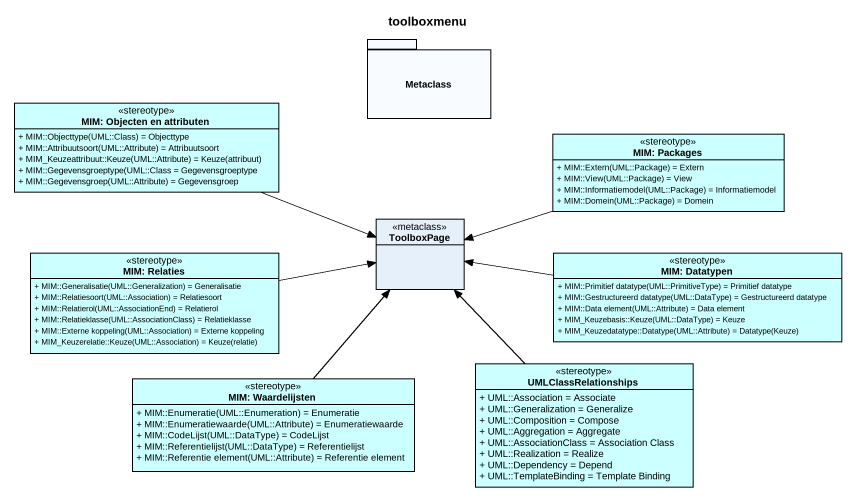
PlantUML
@startuml
title toolboxmenu
hide circle
hide empty members
skinparam classAttributeIconSize 0
package "Metaclass" as Metaclass_ {
}
class "MIM: Objecten en attributen" as MIM_Objecten_en_attributen <<stereotype>> #CCFFFF {
  {field} + MIM::Objecttype(UML::Class) = Objecttype
  {field} + MIM::Attribuutsoort(UML::Attribute) = Attribuutsoort
  {field} + MIM_Keuzeattribuut::Keuze(UML::Attribute) = Keuze(attribuut)
  {field} + MIM::Gegevensgroeptype(UML::Class = Gegevensgroeptype
  {field} + MIM::Gegevensgroep(UML::Attribute) = Gegevensgroep
}
class "MIM: Packages" as MIM_Packages <<stereotype>> #CCFFFF {
  {field} + MIM::Extern(UML::Package) = Extern
  {field} + MIM::View(UML::Package) = View
  {field} + MIM::Informatiemodel(UML::Package) = Informatiemodel
  {field} + MIM::Domein(UML::Package) = Domein
}
class ToolboxPage <<metaclass>>
class "MIM: Relaties" as MIM_Relaties <<stereotype>> #CCFFFF {
  {field} + MIM::Generalisatie(UML::Generalization) = Generalisatie
  {field} + MIM::Relatiesoort(UML::Association) = Relatiesoort
  {field} + MIM::Relatierol(UML::AssociationEnd) = Relatierol
  {field} + MIM::Relatieklasse(UML::AssociationClass) = Relatieklasse
  {field} + MIM::Externe koppeling(UML::Association) = Externe koppeling
  {field} + MIM_Keuzerelatie::Keuze(UML::Association) = Keuze(relatie)
}
class "MIM: Datatypen" as MIM_Datatypen <<stereotype>> #CCFFFF {
  {field} + MIM::Primitief datatype(UML::PrimitiveType) = Primitief datatype
  {field} + MIM::Gestructureerd datatype(UML::DataType) = Gestructureerd datatype
  {field} + MIM::Data element(UML::Attribute) = Data element
  {field} + MIM_Keuzebasis::Keuze(UML::DataType) = Keuze
  {field} + MIM_Keuzedatatype::Datatype(UML::Attribute) = Datatype(Keuze)
}
class "MIM: Waardelijsten" as MIM_Waardelijsten <<stereotype>> #CCFFFF {
  {field} + MIM::Enumeratie(UML::Enumeration) = Enumeratie
  {field} + MIM::Enumeratiewaarde(UML::Attribute) = Enumeratiewaarde
  {field} + MIM::CodeLijst(UML::DataType) = CodeLijst
  {field} + MIM::Referentielijst(UML::DataType) = Referentielijst
  {field} + MIM::Referentie element(UML::Attribute) = Referentie element
}
class UMLClassRelationships <<stereotype>> #CCFFFF {
  + UML::Association = Associate
  + UML::Generalization = Generalize
  + UML::Composition = Compose
  + UML::Aggregation = Aggregate
  + UML::AssociationClass = Association Class
  + UML::Realization = Realize
  + UML::Dependency = Depend
  + UML::TemplateBinding = Template Binding
}
MIM_Objecten_en_attributen -right-> ToolboxPage
MIM_Packages -left-> ToolboxPage
MIM_Relaties -right-> ToolboxPage
MIM_Datatypen -left-> ToolboxPage
MIM_Waardelijsten -up-> ToolboxPage
UMLClassRelationships -up-> ToolboxPage
@enduml
